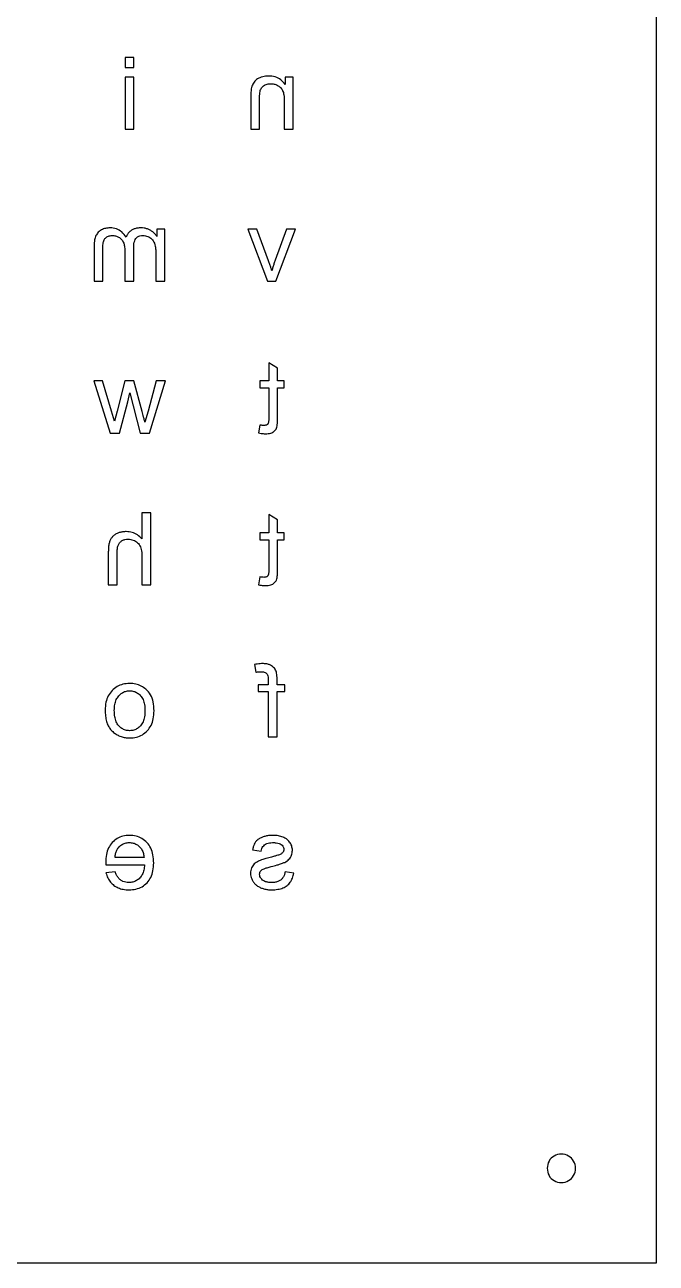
# Model space of a CAD drawing. Extents: x 20 to 296, y 20 to 296.
# Drawn here: x 229.5 to 296, y 20 to 150.5 of the extents above; entities that cross this region are included whole.
import ezdxf

# ---------------------------------------------------------------- set-up
doc = ezdxf.new("R2010")
doc.units = 0
doc.layers.add('english_lower_FINAL_Helvetica_C4_v3.0', color=7, linetype='CONTINUOUS')

msp = doc.modelspace()

# ---------------------------------------------------------------- linework, layer by layer
at = {"layer": 'english_lower_FINAL_Helvetica_C4_v3.0', "color": 1}
for p, q in [((295.999994, 296.000025), (295.999994, 20.000027)), ((295.999994, 20.000027), (19.999995, 20.000027))]:
    msp.add_line(p, q, dxfattribs=at)
at = {"layer": 'english_lower_FINAL_Helvetica_C4_v3.0', "color": 7}
for p, q in [((240.971956, 147.042857), (240.041781, 147.042857)), ((240.041781, 147.042857), (240.041781, 145.973155)), ((240.971956, 145.973155), (240.971956, 147.042857)), ((240.041781, 145.973155), (240.971956, 145.973155)), ((240.971956, 144.95513), (240.041781, 144.95513)), ((240.041781, 144.95513), (240.041781, 139.467093)), ((240.971956, 145.973155), (240.971956, 145.973155)), ((240.971956, 139.467093), (240.971956, 144.95513)), ((257.744546, 144.95513), (256.907388, 144.95513)), ((256.907388, 144.95513), (256.907388, 144.174816)), ((257.744546, 139.467093), (257.744546, 144.95513)), ((253.28487, 142.841564), (253.28487, 139.467093)), ((254.215046, 139.467093), (254.215046, 142.80539)), ((256.81437, 142.464326), (256.81437, 139.467093)), ((240.041781, 139.467093), (240.971956, 139.467093)), ((240.971956, 139.467093), (240.971956, 139.467093)), ((253.28487, 139.467093), (254.215046, 139.467093)), ((256.81437, 139.467093), (257.744546, 139.467093)), ((257.744546, 139.467093), (257.744546, 139.467093)), ((244.210332, 128.955105), (243.378342, 128.955105)), ((243.378342, 128.955105), (243.378342, 128.185126)), ((244.210332, 123.467068), (244.210332, 128.955105)), ((253.934215, 128.955105), (252.978201, 128.955105)), ((252.978201, 128.955105), (255.055594, 123.467068)), ((255.153779, 125.606472), (253.934215, 128.955105)), ((257.029634, 128.955105), (255.851411, 125.668484)), ((255.923758, 123.467068), (258.011486, 128.955105)), ((258.011486, 128.955105), (257.029634, 128.955105)), ((236.774094, 127.23428), (236.774094, 123.467068)), ((237.699102, 123.467068), (237.699102, 126.924221)), ((240.019374, 126.655504), (240.019374, 123.467068)), ((240.949549, 123.467068), (240.949549, 127.032742)), ((243.280157, 126.31444), (243.280157, 123.467068)), ((236.774094, 123.467068), (237.699102, 123.467068)), ((240.019374, 123.467068), (240.949549, 123.467068)), ((243.280157, 123.467068), (244.210332, 123.467068)), ((244.210332, 123.467068), (244.210332, 123.467068)), ((255.055594, 123.467068), (255.923758, 123.467068)), ((255.923758, 123.467068), (255.923758, 123.467068)), ((256.10293, 114.314206), (255.177922, 114.872312)), ((255.177922, 114.872312), (255.177922, 112.955116)), ((256.10293, 112.955116), (256.10293, 114.314206)), ((237.664665, 112.955116), (236.760327, 112.955116)), ((236.760327, 112.955116), (238.475985, 107.467079)), ((238.605176, 109.782183), (237.664665, 112.955116)), ((240.015943, 112.955116), (239.194287, 109.771848)), ((240.971956, 112.955116), (240.015943, 112.955116)), ((241.845288, 109.740842), (240.971956, 112.955116)), ((243.328402, 112.955116), (242.45507, 109.787351)), ((242.610099, 107.467079), (244.289583, 112.955116)), ((244.289583, 112.955116), (243.328402, 112.955116)), ((255.177922, 112.955116), (254.242579, 112.955116)), ((254.242579, 112.955116), (254.242579, 112.231646)), ((254.242579, 112.231646), (255.177922, 112.231646)), ((255.177922, 112.231646), (255.177922, 109.02254)), ((256.785059, 112.955116), (256.10293, 112.955116)), ((256.10293, 109.074216), (256.10293, 112.231646)), ((256.10293, 112.231646), (256.785059, 112.231646)), ((256.785059, 112.231646), (256.785059, 112.955116)), ((240.315666, 110.7537), (240.527539, 111.689043)), ((240.527539, 111.689043), (241.638582, 107.467079)), ((238.920402, 108.722816), (238.605176, 109.782183)), ((239.194287, 109.771848), (238.920402, 108.722816)), ((239.442334, 107.467079), (240.315666, 110.7537)), ((242.45507, 109.787351), (242.129508, 108.609128)), ((254.242579, 108.29907), (254.10822, 107.477414)), ((254.242579, 108.29907), (254.242579, 108.29907)), ((238.475985, 107.467079), (239.442334, 107.467079)), ((241.638582, 107.467079), (242.610099, 107.467079)), ((242.610099, 107.467079), (242.610099, 107.467079)), ((242.744541, 99.042855), (241.814365, 99.042855)), ((241.814365, 99.042855), (241.814365, 96.324674)), ((242.744541, 91.46709), (242.744541, 99.042855)), ((256.10293, 98.314217), (255.177922, 98.872323)), ((255.177922, 98.872323), (255.177922, 96.955127)), ((256.10293, 96.955127), (256.10293, 98.314217)), ((255.177922, 96.955127), (254.242579, 96.955127)), ((254.242579, 96.955127), (254.242579, 96.231657)), ((256.785059, 96.955127), (256.10293, 96.955127)), ((256.785059, 96.231657), (256.785059, 96.955127)), ((254.242579, 96.231657), (255.177922, 96.231657)), ((255.177922, 96.231657), (255.177922, 93.02255)), ((256.10293, 93.074227), (256.10293, 96.231657)), ((256.10293, 96.231657), (256.785059, 96.231657)), ((238.274529, 94.944914), (238.274529, 91.46709)), ((239.204705, 91.46709), (239.204705, 94.944914)), ((241.814365, 94.469491), (241.814365, 91.46709)), ((238.274529, 91.46709), (239.204705, 91.46709)), ((241.814365, 91.46709), (242.744541, 91.46709)), ((242.744541, 91.46709), (242.744541, 91.46709)), ((254.242579, 92.29908), (254.10822, 91.477425)), ((254.242579, 92.29908), (254.242579, 92.29908)), ((253.663803, 83.079004), (253.803329, 82.267684)), ((255.126246, 80.955103), (254.056544, 80.955103)), ((254.056544, 80.955103), (254.056544, 80.231632)), ((255.126246, 81.461531), (255.126246, 80.955103)), ((256.051254, 80.955103), (256.051254, 81.539046)), ((256.872909, 80.955103), (256.051254, 80.955103)), ((256.872909, 80.231632), (256.872909, 80.955103)), ((254.056544, 80.231632), (255.126246, 80.231632)), ((255.126246, 80.231632), (255.126246, 75.467065)), ((256.051254, 75.467065), (256.051254, 80.231632)), ((256.051254, 80.231632), (256.872909, 80.231632)), ((242.134759, 78.211084), (242.134759, 78.211084)), ((243.090773, 78.211084), (243.090773, 78.211084)), ((255.126246, 75.467065), (256.051254, 75.467065)), ((256.051254, 75.467065), (256.051254, 75.467065)), ((242.041741, 62.738194), (238.977329, 62.738194)), ((242.041741, 62.738194), (242.041741, 62.738194)), ((253.469127, 63.539179), (254.378633, 63.415156)), ((238.000645, 61.973383), (242.093418, 61.973383)), ((238.987664, 61.23441), (238.026482, 61.115554)), ((238.987665, 61.23441), (238.987664, 61.23441)), ((257.820283, 61.105219), (256.900442, 61.249913)), ((257.820283, 61.105219), (257.820283, 61.105219))]:
    msp.add_line(p, q, dxfattribs=at)
for points, knots in [([(254.251219, 144.898286), (254.164419, 144.857982), (253.998941, 144.781144), (253.785812, 144.623854), (253.620027, 144.438414), (253.495394, 144.227993), (253.399063, 143.996536), (253.333357, 143.761802), (253.302397, 143.502617), (253.287272, 143.200652), (253.285734, 142.97078), (253.28487, 142.841564)], [0, 0, 0, 0, 0.286575, 0.546337, 0.788283, 1.027866, 1.276445, 1.538866, 1.75609, 2.058028, 2.445643, 2.445643, 2.445643, 2.445643]), ([(256.907388, 144.174816), (256.764586, 144.355229), (256.484719, 144.708806), (255.854676, 145.021488), (255.289303, 145.093306), (254.842916, 145.066176), (254.535545, 145.008375), (254.345257, 144.934696), (254.251219, 144.898286)], [0, 0, 0, 0, 0.683075, 1.338705, 2.047514, 2.369684, 2.678789, 2.98079, 2.98079, 2.98079, 2.98079]), ([(254.215046, 142.80539), (254.216897, 142.921112), (254.220268, 143.131811), (254.254131, 143.416373), (254.312724, 143.646969), (254.408249, 143.833124), (254.54049, 143.988426), (254.653339, 144.063842), (254.711139, 144.102468)], [0, 0, 0, 0, 0.347016, 0.63182, 0.858186, 1.056698, 1.254559, 1.462304, 1.462304, 1.462304, 1.462304]), ([(254.711139, 144.102468), (254.774478, 144.136824), (254.903287, 144.206691), (255.124258, 144.261358), (255.404457, 144.281914), (255.734257, 144.24763), (256.085977, 144.11664), (256.4099, 143.906583), (256.662697, 143.551856), (256.794428, 143.050252), (256.807226, 142.674229), (256.81437, 142.464326)], [0, 0, 0, 0, 0.215448, 0.438143, 0.676037, 1.056737, 1.421861, 1.79373, 2.198105, 2.696211, 3.325599, 3.325599, 3.325599, 3.325599]), ([(237.213344, 128.624376), (237.124244, 128.510594), (236.934496, 128.268279), (236.797471, 127.778634), (236.782308, 127.425563), (236.774094, 127.23428)], [0, 0, 0, 0, 0.430183, 0.916131, 1.490667, 1.490667, 1.490667, 1.490667]), ([(240.164068, 128.117947), (240.016389, 128.308003), (239.734837, 128.670349), (239.129978, 129.012889), (238.520352, 129.101859), (237.984153, 129.050206), (237.540646, 128.905815), (237.320252, 128.716304), (237.213344, 128.624376)], [0, 0, 0, 0, 0.716492, 1.366009, 2.026966, 2.53191, 2.977091, 3.396476, 3.396476, 3.396476, 3.396476]), ([(237.699102, 126.924221), (237.700701, 127.03664), (237.703576, 127.238669), (237.731307, 127.507669), (237.782453, 127.71723), (237.861221, 127.88335), (237.97342, 128.019073), (238.116527, 128.129528), (238.28476, 128.213031), (238.474572, 128.263192), (238.729549, 128.281237), (239.0369, 128.247451), (239.369629, 128.113925), (239.655789, 127.893184), (239.877309, 127.570981), (240.000697, 127.142624), (240.012782, 126.827417), (240.019374, 126.655504)], [0, 0, 0, 0, 0.337204, 0.605993, 0.809604, 0.981401, 1.152775, 1.332759, 1.519954, 1.712579, 1.917665, 2.284235, 2.629695, 2.980346, 3.353369, 3.782694, 4.297769, 4.297769, 4.297769, 4.297769]), ([(243.378342, 128.185126), (243.317438, 128.271144), (243.195836, 128.442889), (242.960949, 128.659416), (242.693131, 128.839578), (242.393471, 128.979728), (242.062118, 129.062393), (241.704417, 129.087668), (241.344301, 129.063193), (241.004437, 128.98128), (240.714198, 128.837751), (240.474372, 128.643737), (240.282378, 128.402387), (240.20398, 128.213903), (240.164068, 128.117947)], [0, 0, 0, 0, 0.315465, 0.629867, 0.951713, 1.281077, 1.616973, 1.970025, 2.352891, 2.69589, 3.01199, 3.315716, 3.615152, 3.925679, 3.925679, 3.925679, 3.925679]), ([(240.949549, 127.032742), (240.953435, 127.159535), (240.960587, 127.392885), (241.03456, 127.710445), (241.15983, 127.966417), (241.356472, 128.152767), (241.620907, 128.2556), (241.901917, 128.281296), (242.176689, 128.258501), (242.423724, 128.187625), (242.653943, 128.074168), (242.857724, 127.914092), (243.021021, 127.706607), (243.144648, 127.451294), (243.225355, 127.135586), (243.272737, 126.750362), (243.277541, 126.468099), (243.280157, 126.31444)], [0, 0, 0, 0, 0.379802, 0.698989, 0.971227, 1.223083, 1.491801, 1.80605, 2.062592, 2.315055, 2.572351, 2.828188, 3.085638, 3.357576, 3.673076, 4.058731, 4.519526, 4.519526, 4.519526, 4.519526]), ([(255.500011, 124.562609), (255.469359, 124.665748), (255.403894, 124.88603), (255.287532, 125.23381), (255.200015, 125.477648), (255.153779, 125.606472)], [0, 0, 0, 0, 0.322777, 0.689372, 1.099982, 1.099982, 1.099982, 1.099982]), ([(255.851411, 125.668484), (255.809476, 125.548873), (255.724884, 125.307589), (255.607849, 124.938775), (255.536165, 124.688721), (255.500011, 124.562609)], [0, 0, 0, 0, 0.380234, 0.767021, 1.160589, 1.160589, 1.160589, 1.160589]), ([(242.129508, 108.609128), (242.115949, 108.664066), (242.071323, 108.844877), (241.976093, 109.221994), (241.894843, 109.544276), (241.845288, 109.740842)], [0, 0, 0, 0, 0.169758, 0.558711, 1.166859, 1.166859, 1.166859, 1.166859]), ([(254.10822, 107.477414), (254.192249, 107.461007), (254.353467, 107.429528), (254.588333, 107.401649), (254.843241, 107.390505), (255.108882, 107.404312), (255.37539, 107.453977), (255.593258, 107.543954), (255.765115, 107.664699), (255.899604, 107.80656), (256.007962, 107.987946), (256.065164, 108.252677), (256.098156, 108.62125), (256.101191, 108.909253), (256.10293, 109.074216)], [0, 0, 0, 0, 0.256782, 0.492664, 0.708752, 1.021615, 1.288832, 1.518109, 1.722963, 1.91429, 2.101104, 2.348729, 2.717583, 3.212116, 3.212116, 3.212116, 3.212116]), ([(255.177922, 109.02254), (255.177279, 108.944538), (255.176164, 108.809397), (255.162377, 108.638591), (255.140452, 108.517777), (255.09271, 108.439038), (255.03855, 108.377667), (254.969992, 108.324837), (254.881107, 108.287971), (254.772453, 108.266757), (254.655239, 108.261076), (254.529079, 108.266393), (254.392876, 108.278729), (254.295162, 108.291953), (254.242579, 108.29907)], [0, 0, 0, 0, 0.233749, 0.404985, 0.515422, 0.596968, 0.677505, 0.760303, 0.854169, 0.96329, 1.090977, 1.20531, 1.341924, 1.501098, 1.501098, 1.501098, 1.501098]), ([(239.111687, 96.836271), (239.018366, 96.780564), (238.836864, 96.672216), (238.617969, 96.444172), (238.454397, 96.168262), (238.346366, 95.828391), (238.284324, 95.413834), (238.277981, 95.110144), (238.274529, 94.944914)], [0, 0, 0, 0, 0.324872, 0.631853, 0.936721, 1.279531, 1.69469, 2.190116, 2.190116, 2.190116, 2.190116]), ([(241.814365, 96.324674), (241.665093, 96.475096), (241.373286, 96.769151), (240.793275, 97.02785), (240.250607, 97.094312), (239.79055, 97.06213), (239.430045, 96.985894), (239.216064, 96.885326), (239.111687, 96.836271)], [0, 0, 0, 0, 0.631231, 1.233975, 1.863147, 2.252805, 2.615089, 2.960093, 2.960093, 2.960093, 2.960093]), ([(239.204705, 94.944914), (239.210401, 95.085992), (239.220834, 95.344399), (239.313742, 95.701051), (239.447601, 95.87651), (239.509596, 95.957772)], [0, 0, 0, 0, 0.423954, 0.776538, 1.080706, 1.080706, 1.080706, 1.080706]), ([(239.509596, 95.957772), (239.58222, 96.022442), (239.731087, 96.155005), (240.032721, 96.257972), (240.33852, 96.287357), (240.633698, 96.262613), (240.898065, 96.188442), (241.144148, 96.068995), (241.36452, 95.912551), (241.541358, 95.715017), (241.672306, 95.477247), (241.756562, 95.19099), (241.806521, 94.850228), (241.811616, 94.602901), (241.814365, 94.469491)], [0, 0, 0, 0, 0.289213, 0.592836, 0.935182, 1.206696, 1.476674, 1.754026, 2.023694, 2.282328, 2.542438, 2.831189, 3.17274, 3.572743, 3.572743, 3.572743, 3.572743]), ([(254.10822, 91.477425), (254.192249, 91.461018), (254.353467, 91.429539), (254.588333, 91.40166), (254.843241, 91.390516), (255.108882, 91.404323), (255.37539, 91.453988), (255.593258, 91.543965), (255.765115, 91.664709), (255.899604, 91.806571), (256.007962, 91.987957), (256.065164, 92.252687), (256.098156, 92.621261), (256.101191, 92.909264), (256.10293, 93.074227)], [0, 0, 0, 0, 0.256782, 0.492664, 0.708752, 1.021615, 1.288832, 1.518109, 1.722963, 1.91429, 2.101104, 2.348729, 2.717583, 3.212116, 3.212116, 3.212116, 3.212116]), ([(255.177922, 93.02255), (255.177279, 92.944549), (255.176164, 92.809408), (255.162377, 92.638602), (255.140452, 92.517788), (255.09271, 92.439049), (255.03855, 92.377678), (254.969992, 92.324848), (254.881107, 92.287982), (254.772453, 92.266768), (254.655239, 92.261087), (254.529079, 92.266404), (254.392876, 92.278739), (254.295162, 92.291964), (254.242579, 92.29908)], [0, 0, 0, 0, 0.233749, 0.404985, 0.515422, 0.596968, 0.677505, 0.760303, 0.854169, 0.96329, 1.090977, 1.20531, 1.341924, 1.501098, 1.501098, 1.501098, 1.501098]), ([(256.051254, 81.539046), (256.049559, 81.651487), (256.046477, 81.8559), (256.016219, 82.131649), (255.957716, 82.374345), (255.848951, 82.590794), (255.688397, 82.78953), (255.480987, 82.958363), (255.217037, 83.086776), (254.892632, 83.158553), (254.567333, 83.177235), (254.254148, 83.164228), (253.964073, 83.133301), (253.766192, 83.097519), (253.663803, 83.079004)], [0, 0, 0, 0, 0.337222, 0.613055, 0.830726, 1.08263, 1.332548, 1.592156, 1.878733, 2.204618, 2.582128, 2.853339, 3.144383, 3.456453, 3.456453, 3.456453, 3.456453]), ([(253.803329, 82.267684), (253.866385, 82.278012), (253.989784, 82.298225), (254.172787, 82.315108), (254.37764, 82.322643), (254.591717, 82.309896), (254.799544, 82.253028), (254.962638, 82.146475), (255.064434, 81.970767), (255.118244, 81.737166), (255.123374, 81.560443), (255.126246, 81.461531)], [0, 0, 0, 0, 0.191643, 0.375044, 0.550837, 0.806565, 1.015278, 1.19144, 1.375125, 1.608256, 1.904603, 1.904603, 1.904603, 1.904603]), ([(242.243279, 80.469344), (242.079829, 80.591743), (241.752689, 80.836719), (241.153153, 81.037453), (240.495508, 81.102586), (239.819061, 81.029593), (239.168708, 80.781902), (238.834699, 80.48421), (238.66727, 80.334985)], [0, 0, 0, 0, 0.60929, 1.21947, 1.867256, 2.580605, 3.245295, 3.913372, 3.913372, 3.913372, 3.913372]), ([(238.66727, 80.334985), (238.522267, 80.156747), (238.22406, 79.790189), (237.993532, 79.071288), (237.932992, 78.340434), (237.968628, 77.661131), (238.068296, 77.096391), (238.247653, 76.625093), (238.49958, 76.238446), (238.813975, 75.918317), (239.189476, 75.66724), (239.605388, 75.47982), (240.053205, 75.36642), (240.60286, 75.325587), (241.223928, 75.391949), (241.880282, 75.636185), (242.215549, 75.933628), (242.382806, 76.082015)], [0, 0, 0, 0, 0.684229, 1.40716, 2.219539, 2.876794, 3.443335, 3.933286, 4.378575, 4.818297, 5.270105, 5.725776, 6.180741, 6.648468, 7.372589, 8.041439, 8.707292, 8.707292, 8.707292, 8.707292]), ([(241.674839, 76.629785), (241.56935, 76.525647), (241.362747, 76.32169), (240.95441, 76.143561), (240.518542, 76.08974), (240.081015, 76.143097), (239.679824, 76.328078), (239.337881, 76.630712), (239.076165, 77.060241), (238.931304, 77.615037), (238.890136, 78.230884), (238.933376, 78.837342), (239.075334, 79.376171), (239.275602, 79.651957), (239.37007, 79.782047)], [0, 0, 0, 0, 0.44157, 0.86483, 1.307322, 1.747045, 2.169448, 2.612478, 3.097989, 3.655206, 4.315773, 4.941472, 5.477691, 5.956473, 5.956473, 5.956473, 5.956473]), ([(239.37007, 79.782047), (239.475113, 79.887084), (239.680035, 80.091993), (240.084628, 80.272903), (240.518879, 80.327288), (240.955637, 80.274308), (241.358571, 80.09182), (241.701067, 79.792301), (241.961959, 79.369379), (242.111815, 78.82485), (242.126702, 78.426621), (242.134759, 78.211084)], [0, 0, 0, 0, 0.442599, 0.863437, 1.300314, 1.742806, 2.166066, 2.607636, 3.088274, 3.635562, 4.281246, 4.281246, 4.281246, 4.281246]), ([(243.090773, 78.211084), (243.075168, 78.522058), (243.046118, 79.100952), (242.770181, 79.905901), (242.414376, 80.286382), (242.243279, 80.469344)], [0, 0, 0, 0, 0.933216, 1.737233, 2.481996, 2.481996, 2.481996, 2.481996]), ([(242.134759, 78.211084), (242.126024, 77.995906), (242.109871, 77.597952), (241.967604, 77.045403), (241.768184, 76.762301), (241.674839, 76.629785)], [0, 0, 0, 0, 0.646256, 1.195198, 1.67827, 1.67827, 1.67827, 1.67827]), ([(242.382806, 76.082015), (242.525834, 76.263481), (242.824248, 76.642093), (243.052204, 77.390093), (243.077342, 77.925191), (243.090773, 78.211084)], [0, 0, 0, 0, 0.688416, 1.436313, 2.294311, 2.294311, 2.294311, 2.294311]), ([(242.3518, 60.082026), (242.493918, 60.262652), (242.78817, 60.636632), (243.010649, 61.367268), (243.077633, 62.173395), (243.011994, 62.990283), (242.778107, 63.734887), (242.372188, 64.329882), (241.838014, 64.767069), (241.194003, 65.030024), (240.498782, 65.104282), (239.809464, 65.031016), (239.183578, 64.772512), (238.662819, 64.34457), (238.265752, 63.76163), (238.037162, 63.031489), (237.992965, 62.480583), (237.995986, 62.150992), (237.997813, 62.068305), (237.99964, 62.007067), (238.000645, 61.973383)], [0, 0, 0, 0, 0.68442, 1.41707, 2.247001, 3.105051, 3.86003, 4.561418, 5.234878, 5.902169, 6.618069, 7.3121, 7.9615, 8.619727, 9.306774, 10.047047, 10.888929, 10.95324, 11.035941, 11.137038, 11.137038, 11.137038, 11.137038]), ([(238.977329, 62.738194), (238.994711, 62.880098), (239.026923, 63.143078), (239.141512, 63.498939), (239.341233, 63.81997), (239.637069, 64.090493), (240.03948, 64.279328), (240.468251, 64.330526), (240.88341, 64.285816), (241.257057, 64.138071), (241.575377, 63.896187), (241.824866, 63.572982), (241.990975, 63.177086), (242.024329, 62.888725), (242.041741, 62.738194)], [0, 0, 0, 0, 0.428382, 0.793891, 1.111111, 1.552854, 1.976702, 2.423407, 2.831001, 3.218364, 3.613519, 4.015839, 4.430444, 4.883257, 4.883257, 4.883257, 4.883257]), ([(257.463716, 62.758865), (257.504139, 62.834694), (257.584713, 62.98584), (257.650629, 63.237801), (257.671871, 63.49004), (257.653597, 63.734901), (257.598066, 63.963779), (257.505007, 64.178801), (257.378301, 64.3755), (257.223435, 64.55173), (257.054389, 64.692174), (256.872984, 64.805982), (256.674293, 64.894209), (256.444998, 64.970519), (256.192432, 65.033731), (255.92224, 65.07124), (255.600418, 65.084344), (255.241479, 65.066654), (254.861049, 65.006503), (254.51892, 64.903586), (254.220314, 64.7678), (253.972405, 64.598655), (253.780911, 64.392121), (253.639085, 64.146831), (253.531812, 63.860263), (253.490812, 63.650252), (253.469127, 63.539179)], [0, 0, 0, 0, 0.257061, 0.512382, 0.774593, 1.013586, 1.245874, 1.477862, 1.713113, 1.944999, 2.179002, 2.369869, 2.585704, 2.829376, 3.094251, 3.365627, 3.646113, 4.059467, 4.441768, 4.798698, 5.128022, 5.422392, 5.692999, 5.965375, 6.267386, 6.606434, 6.606434, 6.606434, 6.606434]), ([(254.378633, 63.415156), (254.396686, 63.503916), (254.431514, 63.675154), (254.557756, 63.903712), (254.735849, 64.087983), (254.968949, 64.224088), (255.256855, 64.300714), (255.594951, 64.321432), (255.94012, 64.302394), (256.253699, 64.239287), (256.488566, 64.119742), (256.646679, 63.965437), (256.745803, 63.793315), (256.772453, 63.628516), (256.758053, 63.489625), (256.719111, 63.378096), (256.653162, 63.275237), (256.561742, 63.179686), (256.439641, 63.097662), (256.298293, 63.028751), (256.102692, 62.97179), (255.829159, 62.891867), (255.605813, 62.830946), (255.474173, 62.795038)], [0, 0, 0, 0, 0.270452, 0.521755, 0.771077, 1.031049, 1.321134, 1.65635, 2.043491, 2.356455, 2.60893, 2.822094, 3.010986, 3.194962, 3.312203, 3.42715, 3.545834, 3.676194, 3.82098, 3.984823, 4.145886, 4.431003, 4.840274, 4.840274, 4.840274, 4.840274]), ([(255.474173, 62.795038), (255.276799, 62.740884), (254.924988, 62.644357), (254.464364, 62.505003), (254.207461, 62.403557), (254.09958, 62.360956)], [0, 0, 0, 0, 0.614092, 1.094593, 1.442442, 1.442442, 1.442442, 1.442442]), ([(256.864269, 62.236933), (256.946445, 62.281706), (257.106281, 62.36879), (257.31208, 62.545545), (257.413548, 62.688289), (257.463716, 62.758865)], [0, 0, 0, 0, 0.280352, 0.545294, 0.804393, 0.804393, 0.804393, 0.804393]), ([(242.093418, 61.973383), (242.074928, 61.786616), (242.040231, 61.436158), (241.868313, 60.958316), (241.602488, 60.580658), (241.263573, 60.306133), (240.865493, 60.139646), (240.471316, 60.095701), (240.115214, 60.125432), (239.81663, 60.215805), (239.550161, 60.368993), (239.320453, 60.592342), (239.127137, 60.885556), (239.036078, 61.113318), (238.987665, 61.23441)], [0, 0, 0, 0, 0.56151, 1.053643, 1.504523, 1.930468, 2.345072, 2.781287, 3.107071, 3.41165, 3.709563, 4.020236, 4.364215, 4.754705, 4.754705, 4.754705, 4.754705]), ([(254.09958, 62.360956), (254.016778, 62.32158), (253.855122, 62.244703), (253.646834, 62.078083), (253.476117, 61.879623), (253.349862, 61.643861), (253.276902, 61.372155), (253.25373, 61.07771), (253.282156, 60.772625), (253.376674, 60.47421), (253.529034, 60.19369), (253.736709, 59.938707), (254.002111, 59.721769), (254.209545, 59.618545), (254.316621, 59.565261)], [0, 0, 0, 0, 0.274296, 0.535517, 0.793353, 1.055113, 1.330532, 1.63127, 1.937105, 2.243839, 2.563698, 2.889317, 3.224794, 3.582731, 3.582731, 3.582731, 3.582731]), ([(256.900442, 61.249913), (256.878574, 61.134942), (256.836906, 60.915875), (256.689026, 60.62338), (256.47888, 60.38789), (256.198952, 60.221262), (255.857863, 60.125088), (255.480115, 60.099285), (255.108435, 60.122538), (254.781006, 60.20336), (254.527686, 60.349618), (254.351897, 60.538861), (254.241004, 60.751938), (254.208314, 60.971153), (254.236243, 61.177453), (254.334563, 61.352776), (254.488724, 61.488347), (254.720414, 61.585784), (255.038815, 61.6878), (255.499855, 61.806887), (256.012133, 61.941443), (256.489186, 62.082721), (256.753272, 62.191298), (256.864269, 62.236933)], [0, 0, 0, 0, 0.349692, 0.666309, 0.969969, 1.284592, 1.629588, 2.02369, 2.415188, 2.743631, 3.026252, 3.279368, 3.508932, 3.736066, 3.933645, 4.122538, 4.326288, 4.537157, 4.871069, 5.330295, 5.964575, 6.460899, 6.820755, 6.820755, 6.820755, 6.820755]), ([(238.026482, 61.115554), (238.083642, 60.938952), (238.194206, 60.597356), (238.484881, 60.150027), (238.858199, 59.789567), (239.317354, 59.525891), (239.855455, 59.372302), (240.490172, 59.323541), (241.169569, 59.390488), (241.843607, 59.63263), (242.183675, 59.933353), (242.3518, 60.082026)], [0, 0, 0, 0, 0.554895, 1.073316, 1.581748, 2.0988, 2.644921, 3.246591, 3.998672, 4.681959, 5.350074, 5.350074, 5.350074, 5.350074]), ([(257.107148, 59.78747), (257.222973, 59.896569), (257.460641, 60.120437), (257.700226, 60.581728), (257.778889, 60.924728), (257.820283, 61.105219)], [0, 0, 0, 0, 0.47477, 0.974217, 1.528927, 1.528927, 1.528927, 1.528927]), ([(254.316621, 59.565261), (254.434194, 59.520451), (254.674367, 59.428914), (255.065529, 59.358478), (255.555055, 59.331848), (256.100722, 59.371321), (256.667652, 59.504049), (256.966921, 59.697041), (257.107148, 59.78747)], [0, 0, 0, 0, 0.37679, 0.769686, 1.186127, 1.844845, 2.408968, 2.906359, 2.906359, 2.906359, 2.906359])]:
    msp.add_open_spline(points, degree=3, knots=knots, dxfattribs=at)
at = {"layer": 'english_lower_FINAL_Helvetica_C4_v3.0', "color": 1}
msp.add_open_spline([(284.499992, 30.000028), (284.54122, 30.264453), (284.622452, 30.785461), (285.219627, 31.359047), (285.998616, 31.57158), (286.785784, 31.359048), (287.358908, 30.785461), (287.571597, 30.000028), (287.358909, 29.214595), (286.785784, 28.641008), (285.998616, 28.428477), (285.219627, 28.641008), (284.622451, 29.214595), (284.541219, 29.735603), (284.499992, 30.000028)], degree=3, knots=[0, 0, 0, 0, 0.784288, 1.545316, 2.329604, 3.113893, 3.874921, 4.659209, 5.443498, 6.204525, 6.988814, 7.773102, 8.534129, 9.318419, 9.318419, 9.318419, 9.318419], dxfattribs=at)

doc.saveas('drawing.dxf')
